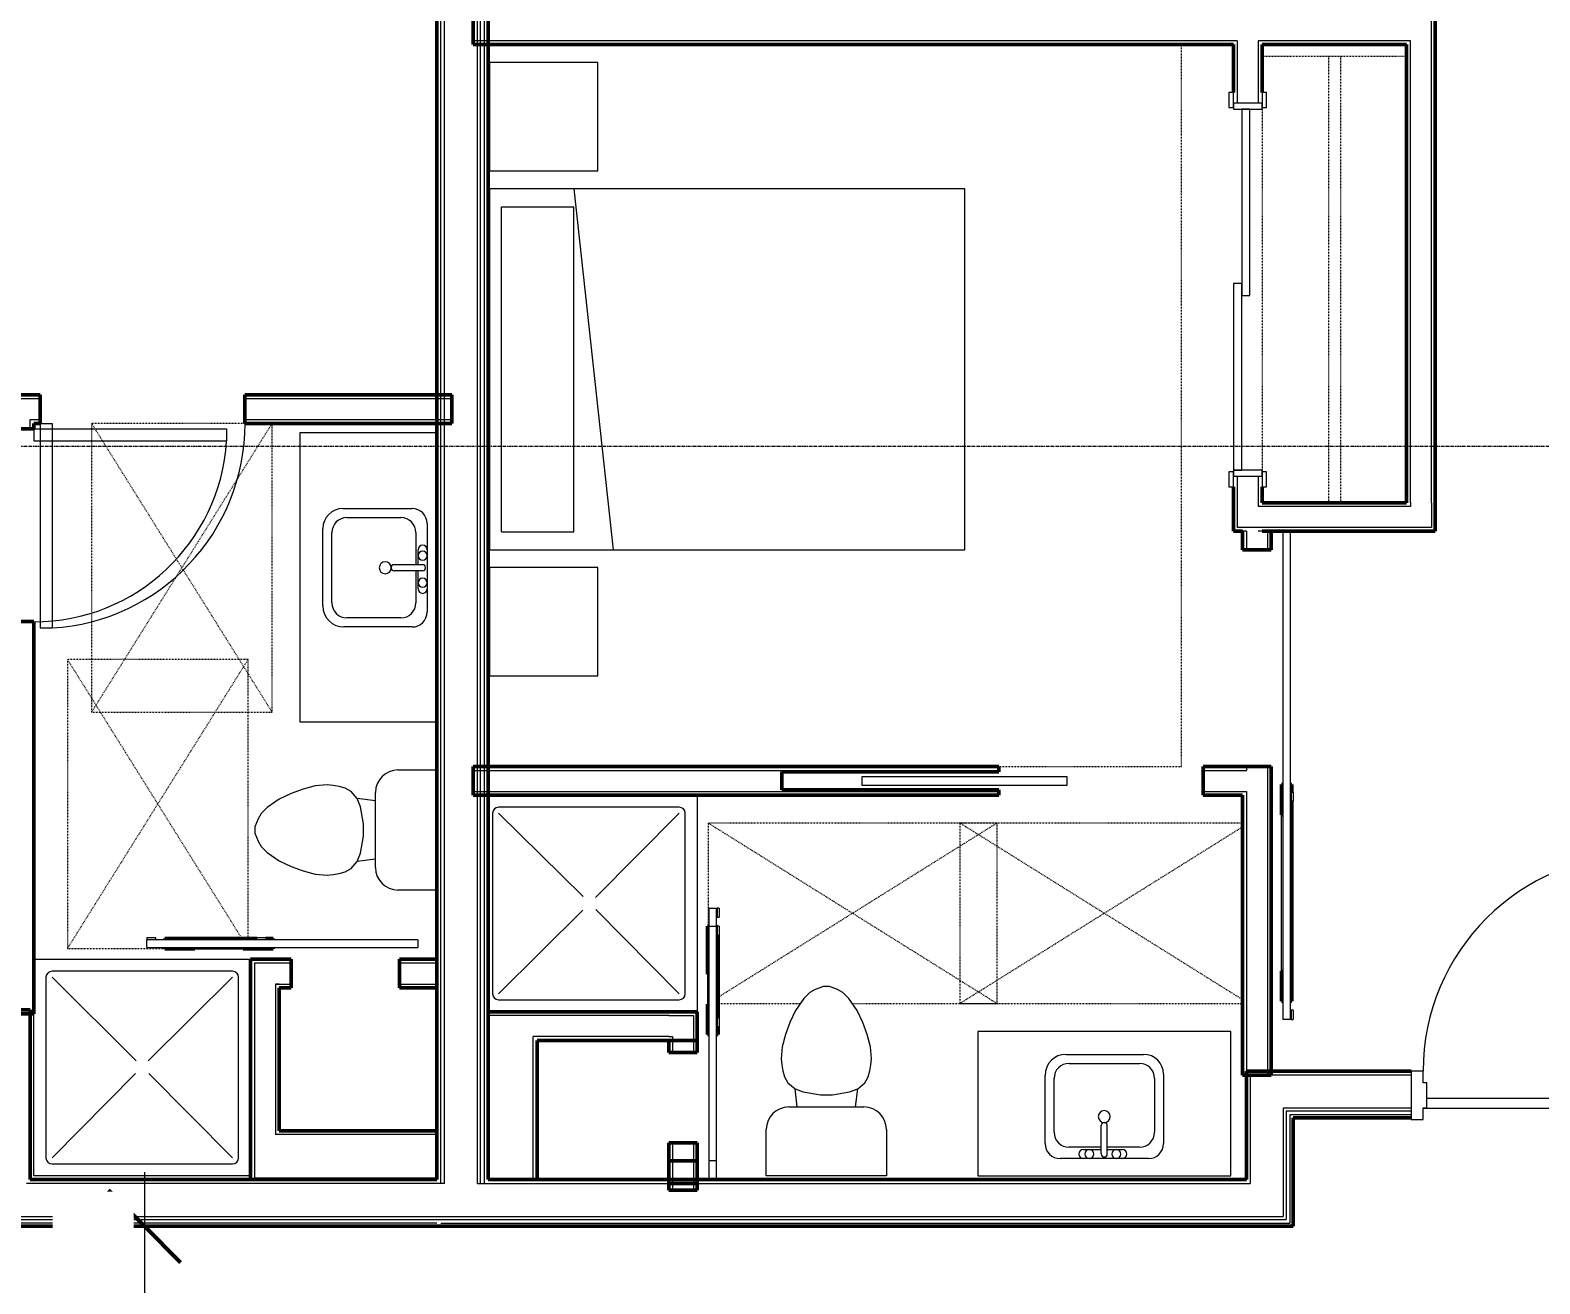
# Model space of a CAD drawing. Header units: inches. Extents: x -4217 to -1814, y 9706 to 12425.
# Drawn here: x -3410.5 to -3159.7, y 11708 to 11916.4 of the extents above; entities that cross this region are included whole.
import ezdxf

# ---------------------------------------------------------------- set-up
doc = ezdxf.new("R2010")
doc.units = ezdxf.units.IN
doc.header["$MEASUREMENT"] = 0
doc.linetypes.add('Dash', pattern=[0.25, 0.125, -0.125])
doc.linetypes.add('Grid Line 1_2_', pattern=[0.875, 0.5, -0.125, 0.125, -0.125])
for name, color, linetype, lineweight in [('A-ANNO-DIMS', 211, 'Continuous', 9), ('A-ANNO-DIMS-96', 211, 'Continuous', 9), ('A-DOOR-1', 250, 'Continuous', 9), ('A-DOOR-2', 90, 'Continuous', 20), ('A-DOOR-4', 50, 'Continuous', 13), ('A-DOOR-5', 10, 'Continuous', 50), ('A-DOOR-7', 31, 'Continuous', 9), ('A-DOOR-FRAM', 31, 'Continuous', 20), ('A-DOOR-FRAM-1', 90, 'Continuous', 20), ('A-FLOR-1', 50, 'Continuous', 13), ('A-GENM-HDLN-1', 250, 'Dash', 9), ('A-WALL', 113, 'Continuous', 13), ('A-WALL-3', 10, 'Continuous', 50), ('A-WALL-4', 50, 'Continuous', 13), ('I-FURN-1', 250, 'Continuous', 9), ('I-FURN-HDLN-1', 250, 'Dash', 9), ('I-WALL-3', 2, 'Continuous', 50), ('P-SANR-FIXT-2', 250, 'Continuous', 9), ('Q-CASE-3', 250, 'Continuous', 9), ('Q-CASE-HDLN-1', 250, 'Dash', 9), ('S-GRID-1', 1, 'Grid Line 1_2_', 9)]:
    doc.layers.add(name, color=color, linetype=linetype, lineweight=lineweight)
doc.styles.add('Century Gothic', font='ufonts.com_century-gothic.ttf', dxfattribs={"height": 9})
doc.dimstyles.new('OD__1_8__Tol__', dxfattribs={"dimscale": 12, "dimtxt": 9.397514, "dimasz": 1, "dimexe": 0.75, "dimexo": 0.5, "dimgap": 0.125, "dimtad": 1, "dimdec": 3, "dimrnd": 0.125, "dimzin": 3, "dimdsep": 46, "dimlunit": 4, "dimtxsty": 'Century Gothic', "dimblk1": 'OBLIQUE', "dimblk2": 'OBLIQUE', "dimsah": 1, "dimcen": 0.09, "dimdle": 0.75, "dimazin": 0, "dimtfac": 1, "dimtdec": 4, "dimtix": 1, "dimtmove": 0, "dimatfit": 3, "dimfxl": 1, "dimtvp": 1, "dimtfill": 1, "dimfrac": 2, "dimtolj": 1, "dimtzin": 0, "dimarcsym": 2})

# ---------------------------------------------------------------- blocks, each defined once
blk = doc.blocks.new('DIMBLOCK26-FLOOR PLAN - 3RD FLOOR')
at = {"layer": 'A-ANNO-DIMS-96'}
for p, q in [((-3391.56, 11726.61), (-3391.56, 11639.36)), ((-3389.07, 11717.61), (-3400.56, 11717.61)), ((-3391.56, 11717.61), (-3389.07, 11717.61)), ((-3389.07, 11648.36), (-3400.56, 11648.36)), ((-3391.56, 11648.36), (-3389.07, 11648.36))]:
    blk.add_line(p, q, dxfattribs=at)
at = {"layer": 'A-ANNO-DIMS-96', "lineweight": 50}
for p, q in [((-3391.56, 11717.61), (-3397.56, 11723.61)), ((-3391.56, 11717.61), (-3385.56, 11711.61)), ((-3391.56, 11648.36), (-3397.56, 11654.36)), ((-3391.56, 11648.36), (-3385.56, 11642.36))]:
    blk.add_line(p, q, dxfattribs=at)
at = {"layer": 'A-ANNO-DIMS-96', "color": 0, "insert": (-3404.59, 11655.77), "char_height": 9, "width": 65.3351, "attachment_point": 1, "rotation": 90, "line_spacing_factor": 0.984502, "style": 'Century Gothic', "bg_fill": 3, "box_fill_scale": 1.25, "bg_fill_color": 256, "bg_fill_true_color": 13158600, "bg_fill_transparency": 0}
blk.add_mtext('5\' - 9 1/4"', dxfattribs=at)
blk = doc.blocks.new('_Oblique')
at = {"color": 0, "linetype": 'ByBlock', "lineweight": -2}
blk.add_line((-0.5, -0.5), (0.5, 0.5), dxfattribs=at)

msp = doc.modelspace()

# ---------------------------------------------------------------- linework, layer by layer
at = {"layer": 'A-DOOR-1'}
for p, q in [((-3211.39687, 11906.00673), (-3211.39687, 11903.50673)), ((-3210.64687, 11906.00673), (-3211.39687, 11906.00673)), ((-3210.64687, 11903.50673), (-3210.64687, 11906.00673)), ((-3205.89687, 11906.00673), (-3205.89687, 11903.50673)), ((-3205.14687, 11906.00673), (-3205.89687, 11906.00673)), ((-3205.14687, 11903.50673), (-3205.14687, 11906.00673)), ((-3211.39687, 11903.50673), (-3210.64687, 11903.50673)), ((-3205.89687, 11903.50673), (-3205.14687, 11903.50673)), ((-3211.39687, 11843.00673), (-3211.39687, 11840.50673)), ((-3210.64687, 11843.00673), (-3211.39687, 11843.00673)), ((-3210.64687, 11840.50673), (-3210.64687, 11843.00673)), ((-3205.89687, 11843.00673), (-3205.89687, 11840.50673)), ((-3205.14687, 11843.00673), (-3205.89687, 11843.00673)), ((-3205.14687, 11840.50673), (-3205.14687, 11843.00673)), ((-3211.39687, 11840.50673), (-3210.64687, 11840.50673)), ((-3205.89687, 11840.50673), (-3205.14687, 11840.50673))]:
    msp.add_line(p, q, dxfattribs=at)
for centre, radius, start, end in [((-3408.89874, 11851.0394), 34.06659, 273.365687, 0), ((-3409.92374, 11850.12194), 32.06659, 270, 356.4241295)]:
    msp.add_arc(centre, radius, start, end, dxfattribs=at)
at = {"layer": 'A-DOOR-2'}
for p, q in [((-3209.27187, 11903.25673), (-3209.27187, 11872.25673)), ((-3207.89687, 11903.25673), (-3209.27187, 11903.25673)), ((-3207.89687, 11872.25673), (-3207.89687, 11903.25673)), ((-3210.64687, 11874.25673), (-3210.64687, 11843.25673)), ((-3209.27187, 11874.25673), (-3210.64687, 11874.25673)), ((-3209.27187, 11843.25673), (-3209.27187, 11874.25673)), ((-3209.27187, 11872.25673), (-3207.89687, 11872.25673)), ((-3408.89874, 11851.0394), (-3408.89874, 11817.03156)), ((-3408.89874, 11851.0394), (-3406.89874, 11851.0394)), ((-3406.89874, 11851.0394), (-3406.89874, 11817.03156)), ((-3409.92374, 11850.12194), (-3377.91957, 11850.12194)), ((-3409.92374, 11850.12194), (-3409.92374, 11848.12194)), ((-3409.92374, 11848.12194), (-3377.91957, 11848.12194)), ((-3377.91957, 11850.12194), (-3377.91957, 11848.12194)), ((-3210.64687, 11843.25673), (-3209.27187, 11843.25673)), ((-3408.89874, 11817.03156), (-3406.89874, 11817.03156)), ((-3272.31354, 11790.8707), (-3272.31354, 11792.3707)), ((-3272.31354, 11792.3707), (-3238.31354, 11792.3707)), ((-3238.31354, 11790.8707), (-3272.31354, 11790.8707)), ((-3238.31354, 11792.3707), (-3238.31354, 11790.8707))]:
    msp.add_line(p, q, dxfattribs=at)
at = {"layer": 'A-DOOR-4'}
for p, q in [((-3202.42581, 11832.9957), (-3202.42581, 11751.9957)), ((-3202.42581, 11832.9957), (-3201.80081, 11832.9957)), ((-3201.80081, 11832.9957), (-3201.17581, 11832.9957)), ((-3201.17581, 11751.9957), (-3201.17581, 11832.9957)), ((-3201.07433, 11789.76172), (-3200.74874, 11789.76172)), ((-3201.07433, 11789.76172), (-3201.07433, 11788.26172)), ((-3200.74874, 11788.26172), (-3201.07433, 11788.26172)), ((-3200.74874, 11789.76172), (-3200.74874, 11788.26172)), ((-3202.67581, 11759.9957), (-3202.67581, 11785.9957)), ((-3297.77581, 11770.4957), (-3297.77581, 11725.4957)), ((-3297.77581, 11770.4957), (-3297.15081, 11770.4957)), ((-3297.15081, 11770.4957), (-3296.52581, 11770.4957)), ((-3296.52581, 11725.4957), (-3296.52581, 11770.4957)), ((-3296.09874, 11770.4957), (-3296.42433, 11770.4957)), ((-3296.42433, 11770.4957), (-3296.42433, 11768.9957)), ((-3296.09874, 11770.4957), (-3296.09874, 11768.9957)), ((-3296.42433, 11768.9957), (-3296.09874, 11768.9957)), ((-3391.17374, 11765.6144), (-3389.67374, 11765.6144)), ((-3391.17374, 11765.6144), (-3391.17374, 11765.2888)), ((-3391.17374, 11765.2888), (-3389.67374, 11765.2888)), ((-3346.17374, 11765.18732), (-3391.17374, 11765.18732)), ((-3391.17374, 11764.56232), (-3391.17374, 11765.18732)), ((-3389.67374, 11765.2888), (-3389.67374, 11765.6144)), ((-3372.90771, 11765.6144), (-3371.40771, 11765.6144)), ((-3372.90771, 11765.2888), (-3372.90771, 11765.6144)), ((-3372.90771, 11765.2888), (-3371.40771, 11765.2888)), ((-3371.40771, 11765.6144), (-3371.40771, 11765.2888)), ((-3346.17374, 11765.18732), (-3346.17374, 11764.56232)), ((-3297.77581, 11767.4957), (-3297.77581, 11728.4957)), ((-3297.77581, 11767.4957), (-3297.15081, 11767.4957)), ((-3297.15081, 11767.4957), (-3296.52581, 11767.4957)), ((-3296.52581, 11728.4957), (-3296.52581, 11767.4957)), ((-3296.09874, 11767.4957), (-3296.42433, 11767.4957)), ((-3296.42433, 11767.4957), (-3296.42433, 11765.9957)), ((-3296.42433, 11765.9957), (-3296.09874, 11765.9957)), ((-3296.09874, 11767.4957), (-3296.09874, 11765.9957)), ((-3391.17374, 11763.93732), (-3391.17374, 11764.56232)), ((-3391.17374, 11763.93732), (-3346.17374, 11763.93732)), ((-3383.17374, 11763.68732), (-3375.17374, 11763.68732)), ((-3346.17374, 11764.56232), (-3346.17374, 11763.93732)), ((-3298.02581, 11759.4957), (-3298.02581, 11754.4957)), ((-3298.02581, 11759.4957), (-3298.02581, 11754.4957)), ((-3200.74874, 11753.4957), (-3201.07433, 11753.4957)), ((-3201.07433, 11753.4957), (-3201.07433, 11751.9957)), ((-3200.74874, 11753.4957), (-3200.74874, 11751.9957)), ((-3296.42433, 11752.22967), (-3296.09874, 11752.22967)), ((-3296.42433, 11752.22967), (-3296.42433, 11750.72967)), ((-3296.42433, 11752.22967), (-3296.09874, 11752.22967)), ((-3296.42433, 11752.22967), (-3296.42433, 11750.72967)), ((-3296.09874, 11750.72967), (-3296.42433, 11750.72967)), ((-3296.09874, 11750.72967), (-3296.42433, 11750.72967)), ((-3296.09874, 11752.22967), (-3296.09874, 11750.72967)), ((-3296.09874, 11752.22967), (-3296.09874, 11750.72967)), ((-3201.80081, 11751.9957), (-3202.42581, 11751.9957)), ((-3201.17581, 11751.9957), (-3201.80081, 11751.9957)), ((-3201.07433, 11751.9957), (-3200.74874, 11751.9957)), ((-3297.15081, 11728.4957), (-3297.77581, 11728.4957)), ((-3296.52581, 11728.4957), (-3297.15081, 11728.4957)), ((-3297.15081, 11725.4957), (-3297.77581, 11725.4957)), ((-3296.52581, 11725.4957), (-3297.15081, 11725.4957))]:
    msp.add_line(p, q, dxfattribs=at)
at = {"layer": 'A-DOOR-5'}
for p, q in [((-3202.42581, 11790.9957), (-3202.67581, 11790.9957)), ((-3202.67581, 11790.9957), (-3202.67581, 11785.9957)), ((-3200.92581, 11790.9957), (-3201.17581, 11790.9957)), ((-3200.92581, 11789.76172), (-3200.92581, 11790.9957)), ((-3200.92581, 11754.9957), (-3200.92581, 11788.26172)), ((-3202.67581, 11785.9957), (-3202.42581, 11785.9957)), ((-3388.17374, 11765.43732), (-3372.90771, 11765.43732)), ((-3388.17374, 11765.18732), (-3388.17374, 11765.43732)), ((-3371.40771, 11765.43732), (-3370.17374, 11765.43732)), ((-3370.17374, 11765.43732), (-3370.17374, 11765.18732)), ((-3298.02581, 11767.4957), (-3297.77581, 11767.4957)), ((-3298.02581, 11762.4957), (-3298.02581, 11767.4957)), ((-3296.52581, 11767.4957), (-3296.42433, 11767.4957)), ((-3296.27581, 11765.9957), (-3296.27581, 11752.22967)), ((-3388.17374, 11763.68732), (-3388.17374, 11763.93874)), ((-3383.17374, 11763.68732), (-3388.17374, 11763.68732)), ((-3383.17374, 11763.94111), (-3383.17374, 11763.68732)), ((-3375.17374, 11763.68732), (-3375.17374, 11763.94489)), ((-3370.17374, 11763.68732), (-3375.17374, 11763.68732)), ((-3370.17374, 11763.93732), (-3370.17374, 11763.68732)), ((-3298.02581, 11764.4957), (-3297.77417, 11764.4957)), ((-3298.02581, 11759.4957), (-3298.02581, 11764.4957)), ((-3296.52581, 11764.4957), (-3296.27581, 11764.4957)), ((-3296.27581, 11764.4957), (-3296.27581, 11752.22967)), ((-3297.77308, 11762.4957), (-3298.02581, 11762.4957)), ((-3297.77144, 11759.4957), (-3298.02581, 11759.4957)), ((-3202.42371, 11759.9957), (-3202.67581, 11759.9957)), ((-3202.67581, 11759.9957), (-3202.67581, 11754.9957)), ((-3298.02581, 11754.4957), (-3297.76871, 11754.4957)), ((-3298.02581, 11749.4957), (-3298.02581, 11754.4957)), ((-3298.02581, 11754.4957), (-3297.76871, 11754.4957)), ((-3298.02581, 11749.4957), (-3298.02581, 11754.4957)), ((-3202.67581, 11754.9957), (-3202.42502, 11754.9957)), ((-3201.17581, 11754.9957), (-3200.92581, 11754.9957)), ((-3296.27581, 11750.72967), (-3296.27581, 11749.4957)), ((-3296.27581, 11750.72967), (-3296.27581, 11749.4957)), ((-3297.77581, 11749.4957), (-3298.02581, 11749.4957)), ((-3297.77581, 11749.4957), (-3298.02581, 11749.4957)), ((-3296.27581, 11749.4957), (-3296.52581, 11749.4957)), ((-3296.27581, 11749.4957), (-3296.52581, 11749.4957))]:
    msp.add_line(p, q, dxfattribs=at)
at = {"layer": 'A-DOOR-7'}
msp.add_arc((-3143.12374, 11743.3644), 36, 90, 180, dxfattribs=at)
at = {"layer": 'A-DOOR-FRAM'}
for p, q in [((-3179.12374, 11743.3644), (-3181.12374, 11743.3644)), ((-3181.12374, 11743.3644), (-3181.12374, 11735.3644)), ((-3179.12374, 11741.4269), (-3179.12374, 11743.3644)), ((-3178.49874, 11741.4269), (-3179.12374, 11741.4269)), ((-3178.49874, 11737.3019), (-3178.49874, 11741.4269)), ((-3181.12374, 11735.3644), (-3179.12374, 11735.3644)), ((-3179.12374, 11735.3644), (-3179.12374, 11737.3019)), ((-3179.12374, 11737.3019), (-3178.49874, 11737.3019))]:
    msp.add_line(p, q, dxfattribs=at)
at = {"layer": 'A-DOOR-FRAM-1'}
for p, q in [((-3205.89687, 11904.25673), (-3210.64687, 11904.25673)), ((-3210.64687, 11904.25673), (-3210.64687, 11903.25673)), ((-3210.64687, 11903.25673), (-3205.89687, 11903.25673)), ((-3205.89687, 11903.25673), (-3205.89687, 11904.25673)), ((-3210.64687, 11843.25673), (-3210.64687, 11842.25673)), ((-3205.89687, 11843.25673), (-3210.64687, 11843.25673)), ((-3205.89687, 11842.25673), (-3205.89687, 11843.25673)), ((-3210.64687, 11842.25673), (-3205.89687, 11842.25673))]:
    msp.add_line(p, q, dxfattribs=at)
at = {"layer": 'A-FLOR-1'}
for p, q in [((-3143.74874, 11738.8394), (-3178.49874, 11738.8394)), ((-3179.12374, 11737.2394), (-3143.12374, 11737.2394))]:
    msp.add_line(p, q, dxfattribs=at)
at = {"layer": 'A-GENM-HDLN-1'}
for p, q in [((-3400.35963, 11851.0394), (-3370.35963, 11803.0394)), ((-3370.35963, 11851.0394), (-3400.35963, 11803.0394)), ((-3400.35963, 11851.0394), (-3400.35963, 11803.0394)), ((-3374.89874, 11851.0394), (-3400.35963, 11851.0394)), ((-3370.35963, 11803.0394), (-3370.35963, 11851.0394)), ((-3404.35963, 11811.7894), (-3375.38958, 11765.43732)), ((-3374.35963, 11811.7894), (-3404.35963, 11763.7894)), ((-3404.35963, 11811.7894), (-3404.35963, 11763.7894)), ((-3374.35963, 11811.7894), (-3404.35963, 11811.7894)), ((-3374.35963, 11765.43732), (-3374.35963, 11811.7894)), ((-3400.35963, 11803.0394), (-3370.35963, 11803.0394)), ((-3249.92374, 11754.6207), (-3297.92374, 11784.6207)), ((-3249.92374, 11784.6207), (-3297.92374, 11784.6207)), ((-3297.92374, 11784.6207), (-3297.92374, 11767.4957)), ((-3249.92374, 11784.6207), (-3296.27581, 11755.65065)), ((-3209.12374, 11755.26132), (-3256.09874, 11784.6207)), ((-3209.12374, 11784.6207), (-3256.09874, 11784.6207)), ((-3256.09874, 11784.6207), (-3256.09874, 11754.6207)), ((-3209.12374, 11783.98007), (-3256.09874, 11754.6207)), ((-3249.92374, 11754.6207), (-3249.92374, 11784.6207)), ((-3404.35963, 11763.7894), (-3388.17374, 11763.7894)), ((-3296.27581, 11754.6207), (-3282.59853, 11754.6207)), ((-3273.9531, 11754.6207), (-3249.92374, 11754.6207)), ((-3256.09874, 11754.6207), (-3209.12374, 11754.6207))]:
    msp.add_line(p, q, dxfattribs=at)
at = {"layer": 'A-WALL'}
for p, q in [((-3342.34874, 11724.7394), (-3342.34874, 12110.3394)), ((-3341.72374, 11724.7394), (-3341.72374, 12110.3394)), ((-3336.22374, 11724.7394), (-3336.22374, 12110.3394)), ((-3335.72374, 11724.7394), (-3335.72374, 11919.4332)), ((-3335.09874, 11724.7394), (-3335.09874, 11919.4332)), ((-3181.12374, 11742.7394), (-3207.87374, 11742.7394)), ((-3207.87374, 11742.7394), (-3207.87374, 11724.7394)), ((-3181.12374, 11737.2394), (-3202.37374, 11737.2394)), ((-3202.37374, 11737.2394), (-3202.37374, 11719.2394)), ((-3181.12374, 11736.7394), (-3201.87374, 11736.7394)), ((-3201.87374, 11736.7394), (-3201.87374, 11718.7394)), ((-3181.12374, 11736.1144), (-3201.24874, 11736.1144)), ((-3201.24874, 11736.1144), (-3201.24874, 11718.1144)), ((-3341.72374, 11724.7394), (-3411.17374, 11724.7394)), ((-3336.22374, 11724.7394), (-3207.87374, 11724.7394)), ((-3342.97374, 11718.1144), (-3417.79874, 11718.1144)), ((-3417.17374, 11718.7394), (-3201.87374, 11718.7394)), ((-3416.67374, 11719.2394), (-3202.37374, 11719.2394)), ((-3342.34874, 11718.1144), (-3201.24874, 11718.1144))]:
    msp.add_line(p, q, dxfattribs=at)
at = {"layer": 'A-WALL-3'}
for p, q in [((-3177.12374, 11837.84756), (-3177.12374, 11940.75673)), ((-3336.97374, 11918.7457), (-3336.97374, 11913.9957)), ((-3336.97374, 11913.9957), (-3210.64687, 11913.9957)), ((-3210.64687, 11913.9957), (-3210.64687, 11906.00673)), ((-3205.89687, 11906.00673), (-3205.89687, 11913.9957)), ((-3205.89687, 11913.9957), (-3181.87374, 11913.9957)), ((-3181.87374, 11913.9957), (-3181.87374, 11837.84756)), ((-3408.89874, 11855.7894), (-3468.1884, 11855.7894)), ((-3408.89874, 11851.0394), (-3408.89874, 11855.7894)), ((-3340.47374, 11855.7894), (-3374.89874, 11855.7894)), ((-3374.89874, 11855.7894), (-3374.89874, 11851.0394)), ((-3340.47374, 11851.0394), (-3340.47374, 11855.7894)), ((-3409.92374, 11851.0394), (-3408.89874, 11851.0394)), ((-3409.92374, 11850.12194), (-3409.92374, 11851.0394)), ((-3374.89874, 11851.0394), (-3340.47374, 11851.0394)), ((-3414.67374, 11850.12194), (-3409.92374, 11850.12194)), ((-3210.64687, 11840.50673), (-3210.64687, 11833.09756)), ((-3205.89687, 11837.84756), (-3205.89687, 11840.50673)), ((-3181.87374, 11837.84756), (-3205.89687, 11837.84756)), ((-3177.12374, 11833.72256), (-3177.12374, 11837.84756)), ((-3210.64687, 11833.09756), (-3210.02187, 11833.09756)), ((-3210.02187, 11833.09756), (-3209.12374, 11833.09756)), ((-3209.12374, 11833.09756), (-3209.12374, 11829.9957)), ((-3204.37374, 11833.09756), (-3205.89687, 11833.09756)), ((-3205.89687, 11833.09756), (-3177.12374, 11833.09756)), ((-3204.37374, 11829.9957), (-3204.37374, 11833.09756)), ((-3177.12374, 11833.09756), (-3177.12374, 11833.72256)), ((-3209.12374, 11829.9957), (-3204.37374, 11829.9957)), ((-3409.92374, 11818.12194), (-3414.67374, 11818.12194)), ((-3409.92374, 11752.9144), (-3409.92374, 11818.12194)), ((-3249.64687, 11793.9957), (-3336.97374, 11793.9957)), ((-3336.97374, 11793.9957), (-3336.97374, 11789.2457)), ((-3285.64687, 11790.1207), (-3285.64687, 11793.1207)), ((-3285.64687, 11793.1207), (-3249.64687, 11793.1207)), ((-3249.64687, 11793.1207), (-3249.64687, 11793.9957)), ((-3209.12374, 11793.9957), (-3215.64687, 11793.9957)), ((-3215.64687, 11793.9957), (-3215.64687, 11789.2457)), ((-3204.37374, 11793.9957), (-3209.12374, 11793.9957)), ((-3204.37374, 11742.72256), (-3204.37374, 11793.9957)), ((-3336.97374, 11789.2457), (-3249.64687, 11789.2457)), ((-3249.64687, 11790.1207), (-3285.64687, 11790.1207)), ((-3249.64687, 11789.2457), (-3249.64687, 11790.1207)), ((-3215.64687, 11789.2457), (-3209.12374, 11789.2457)), ((-3209.12374, 11789.2457), (-3209.12374, 11742.72256)), ((-3373.29874, 11761.9894), (-3373.92374, 11761.9894)), ((-3373.92374, 11761.9894), (-3373.92374, 11725.3644)), ((-3369.17374, 11761.9894), (-3373.29874, 11761.9894)), ((-3367.17374, 11761.9894), (-3369.17374, 11761.9894)), ((-3367.17374, 11757.2394), (-3367.17374, 11761.9894)), ((-3342.97374, 11761.9894), (-3349.17374, 11761.9894)), ((-3349.17374, 11761.9894), (-3349.17374, 11757.2394)), ((-3342.97374, 11757.2394), (-3342.97374, 11761.9894)), ((-3369.17374, 11733.4894), (-3369.17374, 11757.2394)), ((-3369.17374, 11757.2394), (-3367.17374, 11757.2394)), ((-3349.17374, 11757.2394), (-3342.97374, 11757.2394)), ((-3414.67374, 11752.9144), (-3409.92374, 11752.9144)), ((-3304.47374, 11753.2457), (-3334.47374, 11753.2457)), ((-3334.47374, 11753.2457), (-3334.47374, 11752.6207)), ((-3300.34874, 11753.2457), (-3304.47374, 11753.2457)), ((-3299.72374, 11753.2457), (-3300.34874, 11753.2457)), ((-3299.72374, 11746.4957), (-3299.72374, 11753.2457)), ((-3334.47374, 11752.6207), (-3334.47374, 11748.4957)), ((-3334.47374, 11748.4957), (-3334.47374, 11725.35981)), ((-3326.34874, 11748.4957), (-3304.47374, 11748.4957)), ((-3326.34874, 11725.35981), (-3326.34874, 11748.4957)), ((-3299.72374, 11748.4957), (-3304.47374, 11748.4957)), ((-3304.47374, 11748.4957), (-3304.47374, 11746.4957)), ((-3304.47374, 11748.4957), (-3304.47374, 11746.4957)), ((-3299.72374, 11746.4957), (-3299.72374, 11748.4957)), ((-3304.47374, 11746.4957), (-3299.72374, 11746.4957)), ((-3304.47374, 11746.4957), (-3299.72374, 11746.4957)), ((-3209.12374, 11742.72256), (-3204.37374, 11742.72256)), ((-3342.97374, 11733.4894), (-3369.17374, 11733.4894)), ((-3342.97374, 11725.3644), (-3342.97374, 11733.4894)), ((-3299.72374, 11731.4957), (-3304.47374, 11731.4957)), ((-3304.47374, 11731.4957), (-3304.47374, 11723.60981)), ((-3299.72374, 11723.60981), (-3299.72374, 11731.4957)), ((-3299.72374, 11728.4957), (-3304.47374, 11728.4957)), ((-3304.47374, 11728.4957), (-3304.47374, 11724.73481)), ((-3299.72374, 11724.73481), (-3299.72374, 11728.4957)), ((-3373.92374, 11725.3644), (-3373.29874, 11725.3644)), ((-3373.29874, 11725.3644), (-3369.17374, 11725.3644)), ((-3369.17374, 11725.3644), (-3342.97374, 11725.3644)), ((-3334.47374, 11725.35981), (-3326.34874, 11725.35981)), ((-3304.47374, 11724.73481), (-3299.72374, 11724.73481)), ((-3304.47374, 11723.60981), (-3299.72374, 11723.60981))]:
    msp.add_line(p, q, dxfattribs=at)
at = {"layer": 'A-WALL-4'}
for p, q in [((-3177.74874, 11837.84756), (-3177.74874, 11940.75673)), ((-3210.02187, 11914.6207), (-3336.97374, 11914.6207)), ((-3210.02187, 11914.6207), (-3210.02187, 11913.9957)), ((-3210.02187, 11913.9957), (-3210.02187, 11904.25673)), ((-3206.52187, 11914.6207), (-3206.52187, 11913.9957)), ((-3181.87374, 11914.6207), (-3206.52187, 11914.6207)), ((-3206.52187, 11913.9957), (-3206.52187, 11904.25673)), ((-3181.24874, 11914.6207), (-3181.87374, 11914.6207)), ((-3181.24874, 11837.84756), (-3181.24874, 11914.6207)), ((-3467.5634, 11855.1644), (-3408.89874, 11855.1644)), ((-3374.89874, 11855.1644), (-3340.47374, 11855.1644)), ((-3410.54874, 11851.6644), (-3408.89874, 11851.6644)), ((-3410.54874, 11851.0394), (-3410.54874, 11851.6644)), ((-3410.54874, 11850.12194), (-3410.54874, 11851.0394)), ((-3374.89874, 11851.6644), (-3340.47374, 11851.6644)), ((-3210.02187, 11842.25673), (-3210.02187, 11833.72256)), ((-3206.52187, 11842.25673), (-3206.52187, 11837.22256)), ((-3205.89687, 11837.22256), (-3206.52187, 11837.22256)), ((-3181.24874, 11837.22256), (-3205.89687, 11837.22256)), ((-3181.24874, 11837.84756), (-3181.24874, 11837.22256)), ((-3177.74874, 11837.84756), (-3177.74874, 11837.22256)), ((-3177.74874, 11837.22256), (-3177.74874, 11833.72256)), ((-3206.52187, 11833.72256), (-3210.02187, 11833.72256)), ((-3208.49874, 11833.09756), (-3209.12374, 11833.09756)), ((-3208.49874, 11833.09756), (-3208.49874, 11829.9957)), ((-3205.89687, 11833.72256), (-3206.52187, 11833.72256)), ((-3205.89687, 11833.09756), (-3206.52187, 11833.09756)), ((-3177.74874, 11833.72256), (-3205.89687, 11833.72256)), ((-3204.99874, 11833.09756), (-3204.99874, 11829.9957)), ((-3336.97374, 11793.3707), (-3249.64687, 11793.3707)), ((-3215.64687, 11793.3707), (-3209.12374, 11793.3707)), ((-3209.12374, 11793.3707), (-3208.49874, 11793.3707)), ((-3208.49874, 11793.9957), (-3208.49874, 11793.3707)), ((-3204.99874, 11793.9957), (-3204.99874, 11742.72256)), ((-3336.97374, 11789.8707), (-3249.64687, 11789.8707)), ((-3215.64687, 11789.8707), (-3209.12374, 11789.8707)), ((-3209.12374, 11789.8707), (-3208.49874, 11789.8707)), ((-3208.49874, 11789.8707), (-3208.49874, 11742.72256)), ((-3373.29874, 11761.3644), (-3373.29874, 11725.6144)), ((-3373.29874, 11761.3644), (-3369.79874, 11761.3644)), ((-3369.79874, 11761.3644), (-3369.17374, 11761.3644)), ((-3369.17374, 11761.3644), (-3367.17374, 11761.3644)), ((-3349.17374, 11761.3644), (-3342.97374, 11761.3644)), ((-3369.17374, 11757.8644), (-3369.79874, 11757.8644)), ((-3369.79874, 11757.8644), (-3369.79874, 11732.8644)), ((-3369.79874, 11757.8644), (-3369.17374, 11757.8644)), ((-3369.17374, 11757.8644), (-3367.17374, 11757.8644)), ((-3349.17374, 11757.8644), (-3342.97374, 11757.8644)), ((-3334.22374, 11752.6207), (-3334.47374, 11752.6207)), ((-3334.47374, 11752.6207), (-3334.22374, 11752.6207)), ((-3304.47374, 11752.6207), (-3334.22374, 11752.6207)), ((-3334.22374, 11749.1207), (-3334.22374, 11752.6207)), ((-3304.47374, 11752.6207), (-3303.84874, 11752.6207)), ((-3303.84874, 11752.6207), (-3300.34874, 11752.6207)), ((-3300.34874, 11752.6207), (-3300.34874, 11746.4957)), ((-3334.22374, 11748.4957), (-3334.22374, 11749.1207)), ((-3334.22374, 11725.35981), (-3334.22374, 11748.4957)), ((-3304.47374, 11749.1207), (-3326.97374, 11749.1207)), ((-3326.97374, 11748.4957), (-3326.97374, 11749.1207)), ((-3326.97374, 11725.35981), (-3326.97374, 11748.4957)), ((-3304.47374, 11749.1207), (-3303.84874, 11749.1207)), ((-3303.84874, 11749.1207), (-3303.84874, 11746.4957)), ((-3303.84874, 11748.4957), (-3303.84874, 11746.4957)), ((-3300.34874, 11748.4957), (-3300.34874, 11746.4957)), ((-3369.17374, 11732.8644), (-3369.79874, 11732.8644)), ((-3342.97374, 11732.8644), (-3369.17374, 11732.8644)), ((-3303.84874, 11731.4957), (-3303.84874, 11723.60981)), ((-3300.34874, 11731.4957), (-3300.34874, 11723.60981)), ((-3303.84874, 11728.4957), (-3303.84874, 11724.73481)), ((-3300.34874, 11728.4957), (-3300.34874, 11724.73481)), ((-3373.29874, 11725.6144), (-3373.29874, 11725.3644)), ((-3369.79874, 11725.6144), (-3373.29874, 11725.6144)), ((-3373.29874, 11725.3644), (-3373.29874, 11725.6144)), ((-3369.17374, 11725.6144), (-3369.79874, 11725.6144)), ((-3342.97374, 11725.6144), (-3369.17374, 11725.6144))]:
    msp.add_line(p, q, dxfattribs=at)
at = {"layer": 'I-FURN-1'}
for p, q in [((-3334.24899, 11910.9957), (-3334.24899, 11892.9957)), ((-3316.24899, 11910.9957), (-3334.24899, 11910.9957)), ((-3316.24899, 11892.9957), (-3316.24899, 11910.9957)), ((-3334.24899, 11892.9957), (-3316.24899, 11892.9957)), ((-3334.24899, 11889.9957), (-3334.24899, 11829.9957)), ((-3255.24899, 11889.9957), (-3334.24899, 11889.9957)), ((-3320.24899, 11889.9957), (-3313.66937, 11829.9957)), ((-3255.24899, 11829.9957), (-3255.24899, 11889.9957)), ((-3332.24899, 11886.9957), (-3320.24899, 11886.9957)), ((-3332.24899, 11832.9957), (-3332.24899, 11886.9957)), ((-3320.24899, 11832.9957), (-3320.24899, 11886.9957)), ((-3332.24899, 11832.9957), (-3320.24899, 11832.9957)), ((-3334.24899, 11829.9957), (-3255.24899, 11829.9957)), ((-3334.24899, 11827.06386), (-3334.24899, 11809.06386)), ((-3316.24899, 11827.06386), (-3334.24899, 11827.06386)), ((-3316.24899, 11809.06386), (-3316.24899, 11827.06386)), ((-3334.24899, 11809.06386), (-3316.24899, 11809.06386))]:
    msp.add_line(p, q, dxfattribs=at)
at = {"layer": 'I-FURN-HDLN-1'}
for p, q in [((-3219.24899, 11793.9957), (-3219.24899, 11913.9957)), ((-3249.64687, 11793.9957), (-3219.24899, 11793.9957))]:
    msp.add_line(p, q, dxfattribs=at)
at = {"layer": 'I-WALL-3'}
for p, q in [((-3342.97374, 12110.3394), (-3342.97374, 11725.3644)), ((-3334.47374, 11725.3644), (-3334.47374, 11919.4332)), ((-3410.54874, 11753.5644), (-3455.52374, 11753.5644)), ((-3410.54874, 11725.3644), (-3410.54874, 11753.5644)), ((-3181.12374, 11743.3644), (-3208.49874, 11743.3644)), ((-3208.49874, 11743.3644), (-3208.49874, 11725.3644)), ((-3200.74874, 11735.6144), (-3181.12374, 11735.6144)), ((-3200.74874, 11717.6144), (-3200.74874, 11735.6144)), ((-3342.97374, 11725.3644), (-3410.54874, 11725.3644)), ((-3208.49874, 11725.3644), (-3334.47374, 11725.3644)), ((-3418.29874, 11717.6144), (-3200.74874, 11717.6144))]:
    msp.add_line(p, q, dxfattribs=at)
at = {"layer": 'P-SANR-FIXT-2'}
for p, q in [((-3358.6007, 11836.88192), (-3347.09874, 11836.88192)), ((-3358.6007, 11836.88192), (-3347.09874, 11836.88192)), ((-3361.92157, 11820.69688), (-3361.92157, 11833.56105)), ((-3361.92157, 11820.69688), (-3361.92157, 11833.56105)), ((-3357.92157, 11835.38192), (-3348.97374, 11835.38192)), ((-3344.59874, 11834.38192), (-3344.59874, 11819.69688)), ((-3344.59874, 11834.38192), (-3344.59874, 11819.69688)), ((-3360.42157, 11821.19688), (-3360.42157, 11832.88192)), ((-3346.47374, 11832.88192), (-3346.47374, 11827.5394)), ((-3346.09874, 11827.5394), (-3346.09874, 11830.0394)), ((-3344.59874, 11830.0394), (-3344.59874, 11823.5394)), ((-3345.36254, 11827.5394), (-3350.10089, 11827.5394)), ((-3345.36254, 11826.5394), (-3350.10089, 11826.5394)), ((-3346.47374, 11826.5394), (-3346.47374, 11821.19688)), ((-3346.09874, 11823.5394), (-3346.09874, 11826.5394)), ((-3348.97374, 11818.69688), (-3357.92157, 11818.69688)), ((-3347.09874, 11817.19688), (-3358.42157, 11817.19688)), ((-3347.09874, 11817.19688), (-3358.42157, 11817.19688)), ((-3349.44996, 11793.43671), (-3342.97374, 11793.43671)), ((-3363.19235, 11790.78618), (-3365.19996, 11790.24824)), ((-3361.19996, 11790.96049), (-3363.19235, 11790.78618)), ((-3360.20376, 11790.87333), (-3361.19996, 11790.96049)), ((-3359.19996, 11790.69633), (-3360.20376, 11790.87333)), ((-3358.19996, 11790.42839), (-3359.19996, 11790.69633)), ((-3357.19996, 11789.86162), (-3358.19996, 11790.42839)), ((-3369.19996, 11788.58768), (-3371.19996, 11787.20025)), ((-3367.19996, 11789.5203), (-3369.19996, 11788.58768)), ((-3365.19996, 11790.24824), (-3367.19996, 11789.5203)), ((-3356.19996, 11788.66987), (-3357.19996, 11789.86162)), ((-3355.69996, 11787.29613), (-3356.19996, 11788.66987)), ((-3353.17618, 11788.32215), (-3356.19996, 11788.66987)), ((-3353.17618, 11777.21049), (-3353.17618, 11789.71049)), ((-3299.72374, 11789.2457), (-3299.72374, 11753.2457)), ((-3372.69996, 11785.33423), (-3373.19996, 11783.96049)), ((-3372.19996, 11786.20025), (-3372.69996, 11785.33423)), ((-3371.19996, 11787.20025), (-3372.19996, 11786.20025)), ((-3355.19996, 11784.46049), (-3355.69996, 11787.29613)), ((-3333.72374, 11786.2457), (-3333.72374, 11756.2457)), ((-3302.72374, 11787.2457), (-3332.72374, 11787.2457)), ((-3318.69555, 11772.38831), (-3332.72374, 11786.2457)), ((-3316.60812, 11772.2484), (-3302.72374, 11786.2457)), ((-3301.72374, 11756.2457), (-3301.72374, 11786.2457)), ((-3373.19996, 11783.96049), (-3373.19996, 11782.96049)), ((-3373.19996, 11782.96049), (-3372.69996, 11781.58675)), ((-3355.19996, 11782.46049), (-3355.19996, 11784.46049)), ((-3372.69996, 11781.58675), (-3372.19996, 11780.72072)), ((-3372.19996, 11780.72072), (-3371.19996, 11779.72072)), ((-3355.69996, 11779.62485), (-3355.19996, 11782.46049)), ((-3371.19996, 11779.72072), (-3369.19996, 11778.33329)), ((-3369.19996, 11778.33329), (-3367.19996, 11777.40068)), ((-3357.19996, 11777.05935), (-3356.19996, 11778.25111)), ((-3356.19996, 11778.25111), (-3355.69996, 11779.62485)), ((-3353.17618, 11778.59883), (-3356.19996, 11778.25111)), ((-3367.19996, 11777.40068), (-3365.19996, 11776.67274)), ((-3365.19996, 11776.67274), (-3363.19235, 11776.1348)), ((-3363.19235, 11776.1348), (-3361.19996, 11775.96049)), ((-3361.19996, 11775.96049), (-3360.20376, 11776.04764)), ((-3360.20376, 11776.04764), (-3359.19996, 11776.22464)), ((-3359.19996, 11776.22464), (-3358.19996, 11776.49259)), ((-3358.19996, 11776.49259), (-3357.19996, 11777.05935)), ((-3342.97374, 11773.48427), (-3349.44996, 11773.48427)), ((-3316.59152, 11770.26178), (-3302.72374, 11756.2457)), ((-3318.73425, 11770.13716), (-3332.72374, 11756.2457)), ((-3409.92374, 11761.9894), (-3373.92374, 11761.9894)), ((-3407.92374, 11758.9894), (-3407.92374, 11728.9894)), ((-3376.92374, 11759.9894), (-3406.92374, 11759.9894)), ((-3392.92644, 11745.10501), (-3406.92374, 11758.9894)), ((-3390.93982, 11745.12161), (-3376.92374, 11758.9894)), ((-3375.92374, 11728.9894), (-3375.92374, 11758.9894)), ((-3332.72374, 11755.2457), (-3302.72374, 11755.2457)), ((-3282.01558, 11755.46103), (-3283.40301, 11753.46103)), ((-3281.01558, 11756.46103), (-3282.01558, 11755.46103)), ((-3280.14955, 11756.96103), (-3281.01558, 11756.46103)), ((-3278.77581, 11757.46103), (-3280.14955, 11756.96103)), ((-3277.77581, 11757.46103), (-3278.77581, 11757.46103)), ((-3276.40207, 11756.96103), (-3277.77581, 11757.46103)), ((-3275.53605, 11756.46103), (-3276.40207, 11756.96103)), ((-3274.53605, 11755.46103), (-3275.53605, 11756.46103)), ((-3273.14862, 11753.46103), (-3274.53605, 11755.46103)), ((-3409.92374, 11725.9894), (-3409.92374, 11752.9144)), ((-3283.40301, 11753.46103), (-3284.33562, 11751.46103)), ((-3272.216, 11751.46103), (-3273.14862, 11753.46103)), ((-3284.33562, 11751.46103), (-3285.06356, 11749.46103)), ((-3271.48806, 11749.46103), (-3272.216, 11751.46103)), ((-3285.06356, 11749.46103), (-3285.6015, 11747.45342)), ((-3270.95012, 11747.45342), (-3271.48806, 11749.46103)), ((-3285.6015, 11747.45342), (-3285.77581, 11745.46103)), ((-3285.77581, 11745.46103), (-3285.68866, 11744.46483)), ((-3270.77581, 11745.46103), (-3270.95012, 11747.45342)), ((-3270.86297, 11744.46483), (-3270.77581, 11745.46103)), ((-3238.44126, 11746.18264), (-3225.57709, 11746.18264)), ((-3238.44126, 11746.18264), (-3225.57709, 11746.18264)), ((-3393.06635, 11743.01758), (-3406.92374, 11728.9894)), ((-3390.8152, 11742.97888), (-3376.92374, 11728.9894)), ((-3285.68866, 11744.46483), (-3285.51166, 11743.46103)), ((-3285.51166, 11743.46103), (-3285.24371, 11742.46103)), ((-3271.30791, 11742.46103), (-3271.03997, 11743.46103)), ((-3271.03997, 11743.46103), (-3270.86297, 11744.46483)), ((-3241.94126, 11731.35981), (-3241.94126, 11742.68264)), ((-3241.94126, 11731.35981), (-3241.94126, 11742.68264)), ((-3237.94126, 11744.68264), (-3226.25622, 11744.68264)), ((-3222.25622, 11742.86177), (-3222.25622, 11731.35981)), ((-3222.25622, 11742.86177), (-3222.25622, 11731.35981)), ((-3285.24371, 11742.46103), (-3284.67694, 11741.46103)), ((-3284.67694, 11741.46103), (-3283.48519, 11740.46103)), ((-3283.48519, 11740.46103), (-3282.11145, 11739.96103)), ((-3283.13747, 11737.43725), (-3283.48519, 11740.46103)), ((-3274.44017, 11739.96103), (-3273.06643, 11740.46103)), ((-3273.41415, 11737.43725), (-3273.06643, 11740.46103)), ((-3273.06643, 11740.46103), (-3271.87468, 11741.46103)), ((-3271.87468, 11741.46103), (-3271.30791, 11742.46103)), ((-3240.44126, 11733.23481), (-3240.44126, 11742.18264)), ((-3223.75622, 11742.18264), (-3223.75622, 11733.23481)), ((-3282.11145, 11739.96103), (-3279.27581, 11739.46103)), ((-3279.27581, 11739.46103), (-3277.27581, 11739.46103)), ((-3277.27581, 11739.46103), (-3274.44017, 11739.96103)), ((-3284.52581, 11737.43725), (-3272.02581, 11737.43725)), ((-3288.25203, 11725.98481), (-3288.25203, 11733.71103)), ((-3268.29959, 11733.71103), (-3268.29959, 11725.98481)), ((-3232.59874, 11729.62361), (-3232.59874, 11734.36196)), ((-3231.59874, 11729.62361), (-3231.59874, 11734.36196)), ((-3232.59874, 11730.73481), (-3237.94126, 11730.73481)), ((-3235.59874, 11730.35981), (-3232.59874, 11730.35981)), ((-3226.25622, 11730.73481), (-3231.59874, 11730.73481)), ((-3231.59874, 11730.35981), (-3229.09874, 11730.35981)), ((-3406.92374, 11727.9894), (-3376.92374, 11727.9894)), ((-3224.75622, 11728.85981), (-3239.44126, 11728.85981)), ((-3224.75622, 11728.85981), (-3239.44126, 11728.85981)), ((-3229.09874, 11728.85981), (-3235.59874, 11728.85981)), ((-3268.29959, 11725.98481), (-3288.25203, 11725.98481))]:
    msp.add_line(p, q, dxfattribs=at)
for centre, radius, start, end in [((-3358.6007, 11833.56105), 3.32087, 90, 180), ((-3358.6007, 11833.56105), 3.32087, 90, 180), ((-3347.09874, 11834.38192), 2.5, 360, 90), ((-3347.09874, 11834.38192), 2.5, 360, 90), ((-3357.92157, 11832.88192), 2.5, 90, 180), ((-3348.97374, 11832.88192), 2.5, 360, 90), ((-3345.34874, 11830.0394), 0.75, 0, 180), ((-3351.56608, 11827.0394), 1, 90, 270), ((-3351.56608, 11827.0394), 1, 270, 90), ((-3345.34874, 11829.0394), 0.75, 90, 270), ((-3345.34874, 11829.0394), 0.75, 270, 90), ((-3350.10089, 11827.0394), 0.5, 90, 270), ((-3345.36254, 11827.0394), 0.5, 270, 90), ((-3345.34874, 11824.5394), 0.75, 90, 270), ((-3345.34874, 11823.5394), 0.75, 180, 360), ((-3345.34874, 11824.5394), 0.75, 270, 90), ((-3358.42157, 11820.69688), 3.5, 180, 270), ((-3358.42157, 11820.69688), 3.5, 180, 270), ((-3357.92157, 11821.19688), 2.5, 180, 270), ((-3348.97374, 11821.19688), 2.5, 270, 360), ((-3347.09874, 11819.69688), 2.5, 270, 360), ((-3347.09874, 11819.69688), 2.5, 270, 360), ((-3349.44996, 11789.71049), 3.72622, 90, 180), ((-3332.72374, 11786.2457), 1, 90, 180), ((-3302.72374, 11786.2457), 1, 0, 90), ((-3349.44996, 11777.21049), 3.72622, 180, 270), ((-3406.92374, 11758.9894), 1, 90, 180), ((-3376.92374, 11758.9894), 1, 0, 90), ((-3332.72374, 11756.2457), 1, 180, 270), ((-3302.72374, 11756.2457), 1, 270, 0), ((-3238.44126, 11742.68264), 3.5, 90, 180), ((-3238.44126, 11742.68264), 3.5, 90, 180), ((-3225.57709, 11742.86177), 3.32087, 0, 90), ((-3225.57709, 11742.86177), 3.32087, 0, 90), ((-3237.94126, 11742.18264), 2.5, 90, 180), ((-3226.25622, 11742.18264), 2.5, 0, 90), ((-3284.52581, 11733.71103), 3.72622, 90, 180), ((-3272.02581, 11733.71103), 3.72622, 0, 90), ((-3232.09874, 11735.82714), 1, 0, 180), ((-3232.09874, 11735.82714), 1, 180, 0), ((-3237.94126, 11733.23481), 2.5, 180, 270), ((-3232.09874, 11734.36196), 0.5, 0, 180), ((-3226.25622, 11733.23481), 2.5, 270, 0), ((-3239.44126, 11731.35981), 2.5, 180, 270), ((-3239.44126, 11731.35981), 2.5, 180, 270), ((-3235.59874, 11729.60981), 0.75, 90, 270), ((-3234.59874, 11729.60981), 0.75, 0, 180), ((-3230.09874, 11729.60981), 0.75, 0, 180), ((-3229.09874, 11729.60981), 0.75, 270, 90), ((-3224.75622, 11731.35981), 2.5, 270, 0), ((-3224.75622, 11731.35981), 2.5, 270, 0), ((-3406.92374, 11728.9894), 1, 180, 270), ((-3376.92374, 11728.9894), 1, 270, 360), ((-3234.59874, 11729.60981), 0.75, 180, 0), ((-3232.09874, 11729.62361), 0.5, 180, 0), ((-3230.09874, 11729.60981), 0.75, 180, 0)]:
    msp.add_arc(centre, radius, start, end, dxfattribs=at)
at = {"layer": 'Q-CASE-3'}
for p, q in [((-3342.97374, 11849.46049), (-3365.72374, 11849.46049)), ((-3365.72374, 11849.46049), (-3365.72374, 11801.46049)), ((-3365.72374, 11801.46049), (-3342.97374, 11801.46049)), ((-3211.09874, 11749.98481), (-3253.09874, 11749.98481)), ((-3253.09874, 11749.98481), (-3253.09874, 11725.98481)), ((-3211.09874, 11725.98481), (-3211.09874, 11749.98481)), ((-3253.09874, 11725.98481), (-3211.09874, 11725.98481))]:
    msp.add_line(p, q, dxfattribs=at)
at = {"layer": 'Q-CASE-HDLN-1'}
for p, q in [((-3181.87374, 11912.00673), (-3205.87374, 11912.00673)), ((-3205.87374, 11912.00673), (-3205.87374, 11906.00673)), ((-3194.87374, 11912.00673), (-3194.87374, 11837.84756)), ((-3192.87374, 11912.00673), (-3192.87374, 11837.84756)), ((-3181.87374, 11837.84756), (-3181.87374, 11912.00673)), ((-3205.87374, 11903.50673), (-3205.87374, 11843.00673)), ((-3205.87374, 11840.50673), (-3205.87374, 11837.84756)), ((-3205.87374, 11837.84756), (-3181.87374, 11837.84756))]:
    msp.add_line(p, q, dxfattribs=at)
at = {"layer": 'S-GRID-1'}
msp.add_line((-1814.20638, 11847.1894), (-4168.71446, 11847.1894), dxfattribs=at)

# ---------------------------------------------------------------- next in the draw order: dimensions: what is measured, and where the dimension line sits
at = {"layer": 'A-ANNO-DIMS'}
dim = msp.add_linear_dim(base=(-3391.55696, 11648.3644), p1=(-3383.07168, 11717.6144), p2=(-3383.07168, 11648.3644), angle=90, dimstyle='OD__1_8__Tol__', override={"dimpost": '<>', "dimfxl": 69.25}, dxfattribs=at)
dim.commit()
dim.dimension.update_dxf_attribs({"geometry": 'DIMBLOCK26-FLOOR PLAN - 3RD FLOOR', "text_midpoint": (-3398.28198, 11682.9894)})

# ---------------------------------------------------------------- next in the draw order: linework, layer by layer
at = {"layer": 'P-SANR-FIXT-2'}
msp.add_line((-3373.92374, 11725.9894), (-3409.92374, 11725.9894), dxfattribs=at)

doc.saveas('drawing.dxf')
